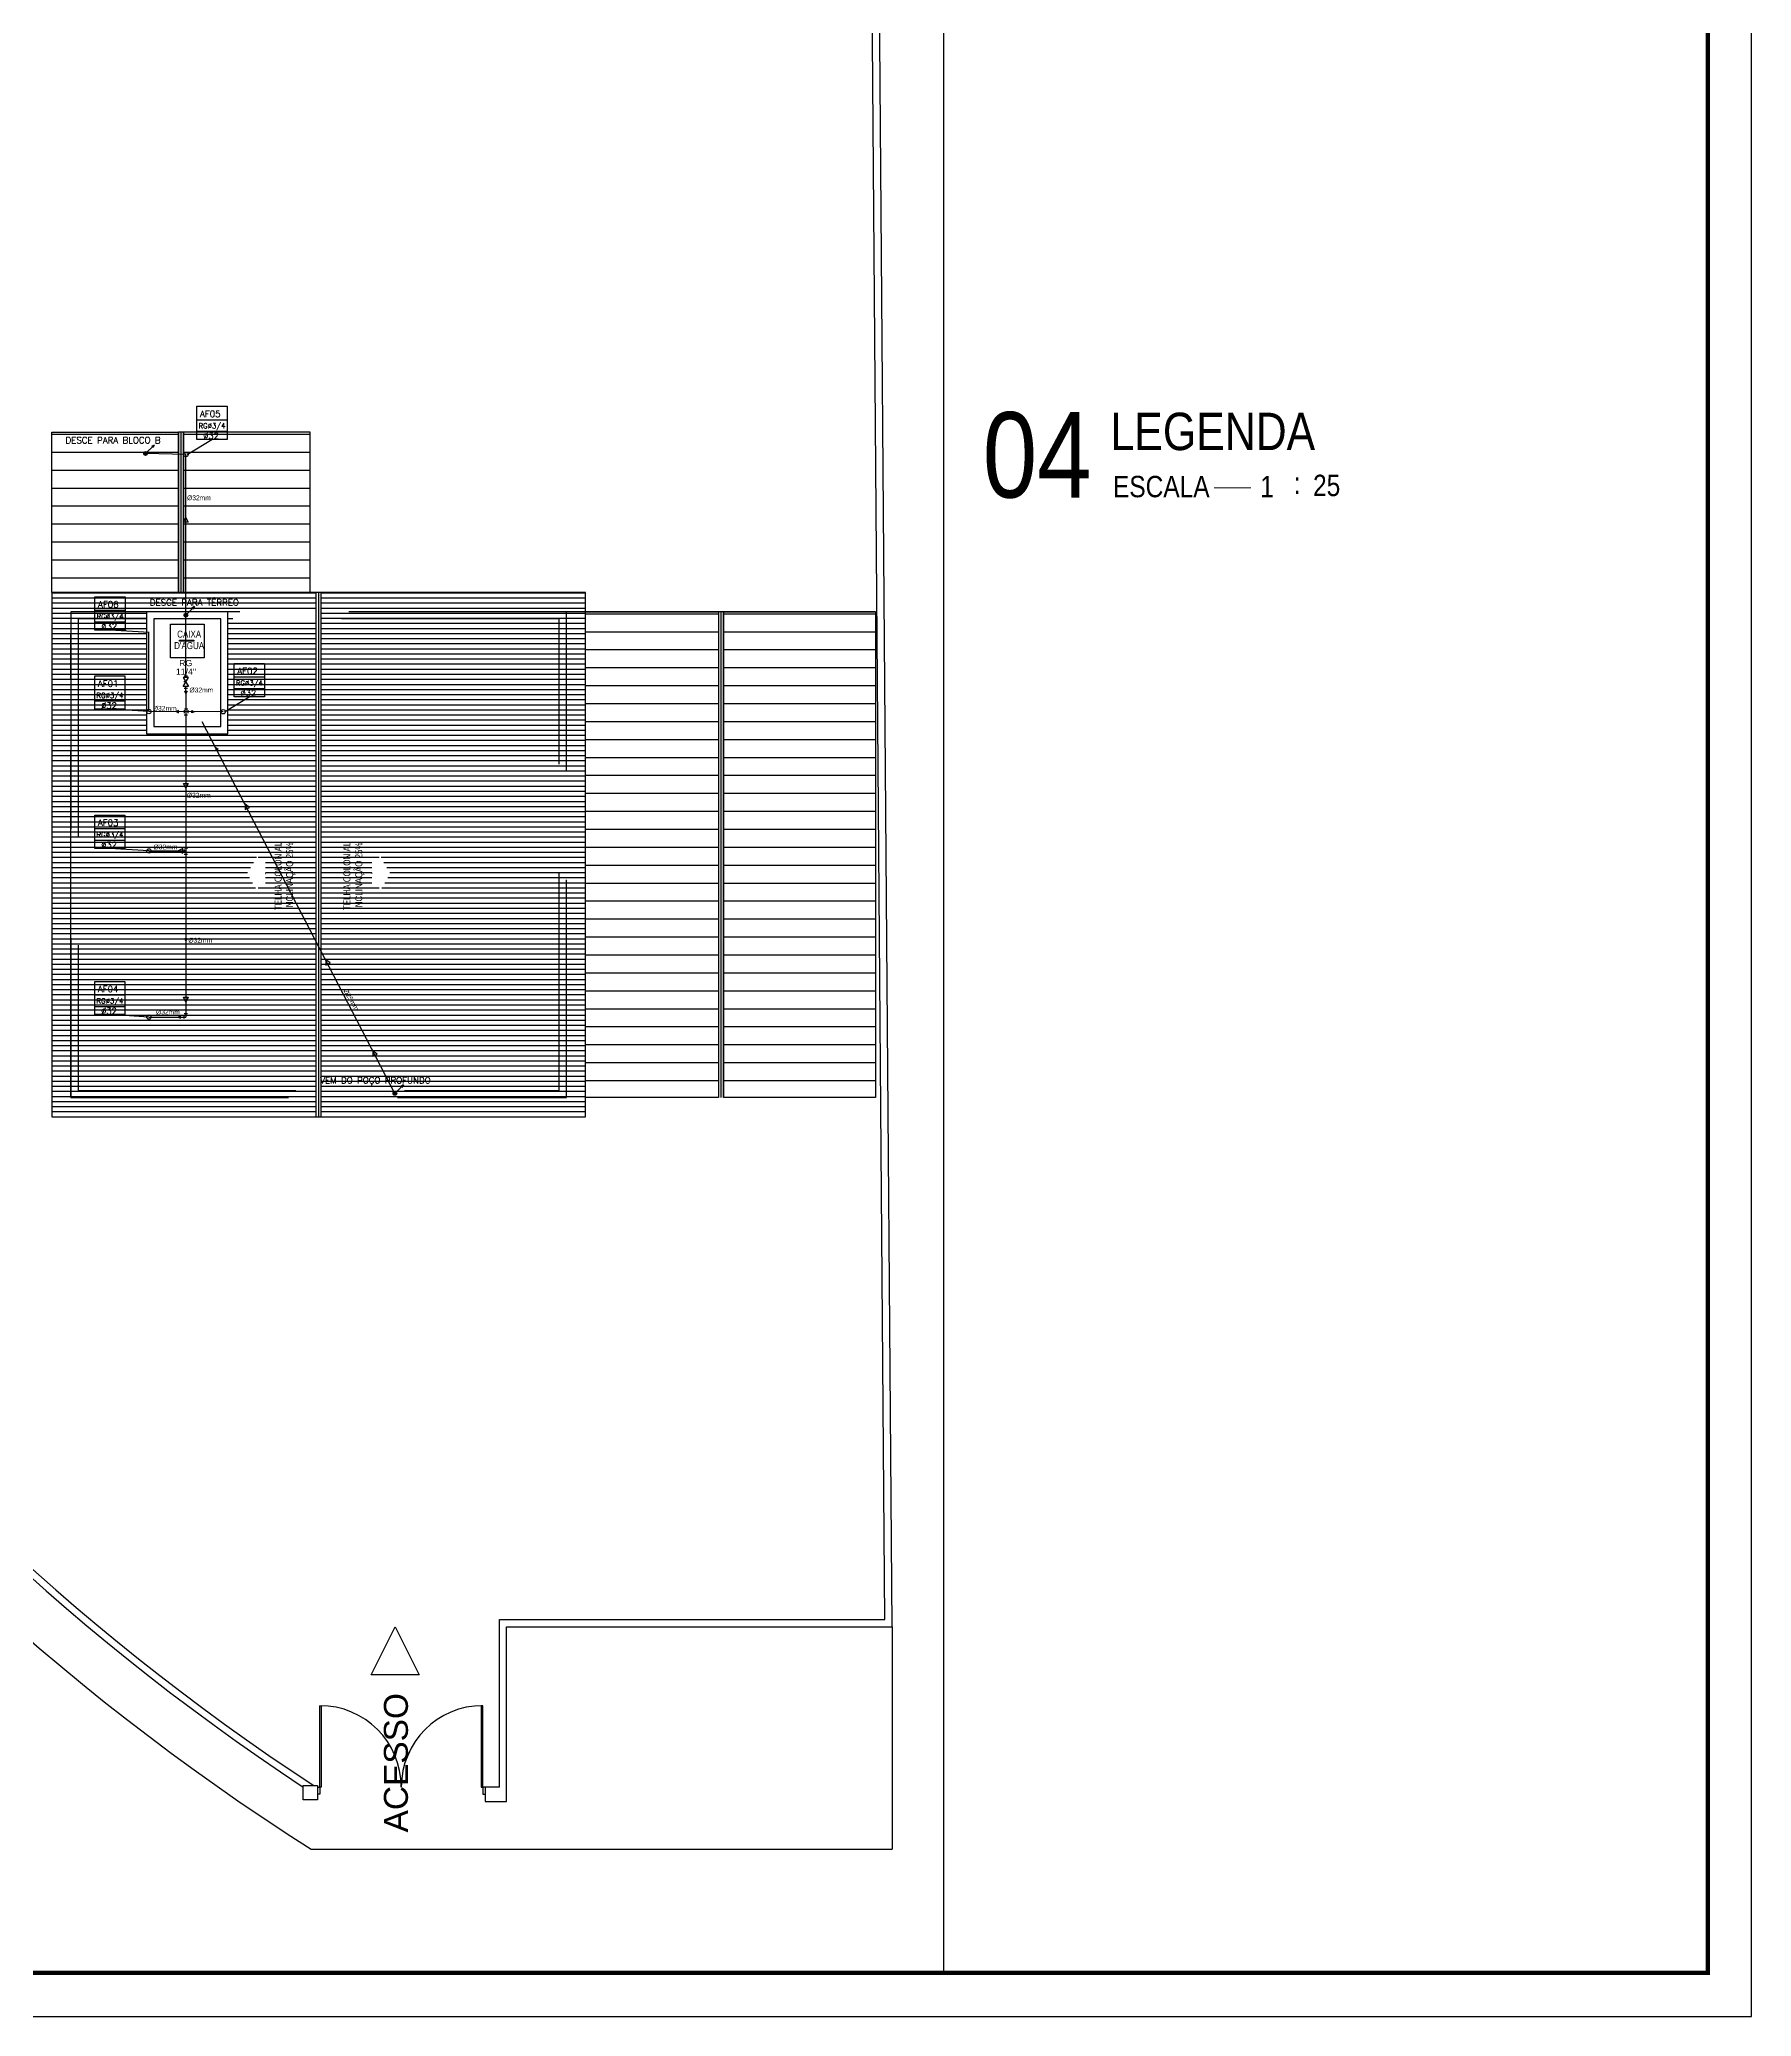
# Model space of a CAD drawing. Header units: millimetres. Extents: x 4156 to 4603, y 996 to 1078.
# Drawn here: x 4468.35 to 4507.67, y 996.22 to 1041.64 of the extents above; entities that cross this region are included whole.
import ezdxf
from ezdxf.enums import TextEntityAlignment as Align

# ---------------------------------------------------------------- set-up
doc = ezdxf.new("R2010")
doc.units = ezdxf.units.MM
doc.header["$LTSCALE"] = 20
doc.linetypes.add('HIDDEN', pattern=[0.375, 0.25, -0.125])
doc.linetypes.add('HIDDEN2', pattern=[0.1875, 0.125, -0.0625])
for name, color, linetype in [('-HIDRO', 8, 'Continuous'), ('A-PEN-W', 7, 'Continuous'), ('AF', 5, 'Continuous'), ('CONEXÃO_HIDRÁULICA', 2, 'Continuous'), ('COTAS', 7, 'Continuous'), ('E-txt-g', 3, 'Continuous'), ('E-TXT-Y', 2, 'Continuous'), ("LINHA - PROJETU'S", 1, 'Continuous'), ('P2', 1, 'Continuous'), ('Prumadas_L', 1, 'Continuous'), ('Prumadas_Q', 3, 'Continuous'), ('Prumadas_T', 2, 'Continuous'), ('TEXTO', 3, 'Continuous'), ('Tgdados', 3, 'Continuous')]:
    doc.layers.add(name, color=color, linetype=linetype)
doc.layers.add('E-Txt-W', color=7, linetype='Continuous', lineweight=20)
doc.styles.add('F2', font='ARIALN.TTF')
doc.styles.add('REG60', font='romans.shx', dxfattribs={"width": 0.8, "height": 0.15})
doc.styles.add('REG80', font='romans.shx', dxfattribs={"width": 0.8, "height": 0.2})
doc.styles.add('ROMANS', font='romans__.ttf', dxfattribs={"height": 0.1})
doc.styles.get("Standard").update_dxf_attribs({"font": 'arial.ttf'})
pattern_1 = [(180, (1889.31126, 700.5071), (-6e-17, -0.4125), [])]

# ---------------------------------------------------------------- blocks, each defined once
blk = doc.blocks.new('TXT-AMB75')
at = {"layer": 'E-txt-g', "style": 'REG80', "width": 0.8, "flags": 8}
blk.add_attdef('TXT', text='', height=0.2, dxfattribs=at).set_placement((0.005, 0.296), align=Align.CENTER)
at = {"layer": 'E-Txt-W', "style": 'REG60', "width": 0.8, "flags": 8}
blk.add_attdef('TXT', text='', height=0.15, dxfattribs=at).set_placement((0.005, 0.027), align=Align.CENTER)
blk = doc.blocks.new('Seta')
at = {"layer": 'AF'}
blk.add_hatch(color=256, dxfattribs=at).paths.add_polyline_path([(-0.1, 0), (-0.1, 0), (0, 0), (0, 0), (0.1, 0), (0, 0), (0, 0)])
for p, q in [((0, 0), (-0.1, 0)), ((-0.1, 0), (-0.1, 0)), ((0.1, 0), (0, 0)), ((0, 0), (0, 0)), ((0, 0), (-0.1, 0)), ((0.1, 0), (0, 0)), ((0, 0), (0, 0))]:
    blk.add_line(p, q, dxfattribs=at)
blk = doc.blocks.new('CIRCULOS')
at = {"layer": 'COTAS'}
for p, q in [((-4, 0), (4, 0)), ((0, 4), (0, -4))]:
    blk.add_line(p, q, dxfattribs=at)
for radius in [2, 1]:
    blk.add_circle((0, 0), radius, dxfattribs=at)
blk = doc.blocks.new('IND_DES')
at = {"layer": 'E-Txt-W', "color": 7}
blk.add_line((0.0269, -0.2428), (0.1984, -0.2428), dxfattribs=at)
at = {"layer": 'E-txt-g', "color": 7, "style": 'F2'}
for s, p in [('ESCALA', (-0.4463, -0.2864)), ('1', (0.2426, -0.2864)), (':', (0.3988, -0.2706))]:
    blk.add_text(s, height=0.1, dxfattribs=at).set_placement(p)
blk.add_attdef('ESCALA', (0.4897, -0.2812), '', height=0.1, dxfattribs=at)
at = {"layer": 'E-Txt-W', "color": 6, "style": 'F2'}
blk.add_attdef('00', text='', height=0.4, dxfattribs=at).set_placement((-0.7083, -0.2881), align=Align.CENTER)
at = {"layer": 'E-TXT-Y', "color": 7, "style": 'F2'}
for tag, p in [('PROJETO', (-0.4563, 0.1829)), ('DESENHO', (-0.4582, -0.0658))]:
    blk.add_attdef(tag, p, '', height=0.175, dxfattribs=at)

msp = doc.modelspace()

# ---------------------------------------------------------------- hatches: boundary and pattern name
at = {"layer": '-HIDRO', "linetype": 'Continuous'}
h = msp.add_hatch(dxfattribs=at)
h.set_pattern_fill('ANSI31', color=256, scale=3.3, angle=135, style=0)
h.set_pattern_definition(pattern_1)
h.paths.add_polyline_path([(4468.625, 1032.617), (4471.54, 1032.617), (4471.54, 1028.932), (4468.625, 1028.932)])
h.paths.add_polyline_path([(4471.65, 1028.932), (4474.565, 1028.932), (4474.565, 1032.617), (4471.65, 1032.617)])
h = msp.add_hatch(dxfattribs=at)
h.set_pattern_fill('ANSI31', color=256, scale=0.935, angle=135, style=0)
h.set_pattern_definition([(180, (1889.31126, 700.50712), (-2e-17, -0.116875), [])])
h.paths.add_polyline_path([(4474.703, 1028.327), (4472.675, 1028.327), (4472.675, 1025.687), (4470.805, 1025.687), (4470.805, 1028.327), (4469.23, 1028.327), (4469.23, 1017.492), (4474.703, 1017.492)], flags=16)
h.paths.add_polyline_path([(4473.113, 1022.48), (4473.366, 1022.917), (4473.366, 1022.732), (4473.534, 1022.732), (4473.534, 1022.228), (4473.366, 1022.228), (4473.366, 1022.043)], flags=0)
h.paths.add_polyline_path([(4470.805, 1028.492), (4469.065, 1028.492), (4469.065, 1017.327), (4474.703, 1017.327), (4474.703, 1017.492), (4469.23, 1017.492), (4469.23, 1028.327), (4470.805, 1028.327)], flags=17)
h.paths.add_polyline_path([(4474.703, 1028.932), (4468.625, 1028.932), (4468.625, 1016.887), (4474.703, 1016.887), (4474.703, 1017.327), (4469.065, 1017.327), (4469.065, 1028.492), (4470.805, 1028.492), (4472.675, 1028.492), (4474.703, 1028.492)])
h.paths.add_polyline_path([(4480.285, 1028.327), (4474.813, 1028.327), (4474.813, 1017.492), (4480.285, 1017.492)], flags=16)
h.paths.add_polyline_path([(4476.15, 1022.917), (4476.402, 1022.48), (4476.15, 1022.043), (4476.15, 1022.228), (4475.982, 1022.228), (4475.982, 1022.732), (4476.15, 1022.732)], flags=0)
h.paths.add_polyline_path([(4480.45, 1028.492), (4474.813, 1028.492), (4474.813, 1028.327), (4480.285, 1028.327), (4480.285, 1017.492), (4474.813, 1017.492), (4474.813, 1017.327), (4480.45, 1017.327)], flags=17)
h.paths.add_polyline_path([(4480.89, 1028.932), (4474.813, 1028.932), (4474.813, 1028.492), (4480.45, 1028.492), (4480.89, 1028.492)])
h.paths.add_polyline_path([(4480.89, 1028.492), (4480.45, 1028.492), (4480.45, 1017.327), (4474.813, 1017.327), (4474.813, 1016.887), (4480.89, 1016.887)])
h.paths.add_polyline_path([(4474.277, 1021.589), (4474.277, 1023.252), (4473.913, 1023.252), (4473.913, 1021.589)], flags=8)
h.paths.add_polyline_path([(4473.951, 1021.593), (4473.951, 1023.248), (4473.702, 1023.248), (4473.702, 1021.593)], flags=8)
h.paths.add_polyline_path([(4475.593, 1021.589), (4475.593, 1023.252), (4475.229, 1023.252), (4475.229, 1021.589)], flags=8)
h.paths.add_polyline_path([(4475.805, 1021.593), (4475.805, 1023.248), (4475.556, 1023.248), (4475.556, 1021.593)], flags=8)
h = msp.add_hatch(dxfattribs=at)
h.set_pattern_fill('ANSI31', color=256, scale=3.3, angle=135, style=0)
h.set_pattern_definition(pattern_1)
h.paths.add_polyline_path([(4483.943, 1017.327), (4480.89, 1017.327), (4480.89, 1028.492), (4483.943, 1028.492)])
h.paths.add_polyline_path([(4484.053, 1028.492), (4487.545, 1028.492), (4487.545, 1017.327), (4484.053, 1017.327)])

# ---------------------------------------------------------------- linework, layer by layer
at = {"layer": '-HIDRO'}
for p, q in [((4487.932, 1005.172), (4487.408, 1071.999)), ((4487.765, 1005.337), (4487.244, 1071.837)), ((4471.65, 1032.617), (4471.54, 1032.617)), ((4474.703, 1016.887), (4474.703, 1028.932)), ((4474.813, 1016.887), (4474.813, 1028.932)), ((4483.943, 1028.492), (4483.943, 1017.327)), ((4484.053, 1028.492), (4484.053, 1017.327)), ((4469.065, 1026.952), (4469.065, 1027.997)), ((4478.91, 1001.487), (4478.91, 1005.337)), ((4478.91, 1005.337), (4487.765, 1005.337)), ((4479.075, 1001.487), (4479.075, 1005.172)), ((4479.075, 1005.172), (4487.932, 1005.172)), ((4487.932, 1005.172), (4487.932, 1000.057)), ((4474.73, 1001.487), (4474.73, 1001.322)), ((4474.73, 1001.487), (4474.73, 1001.322)), ((4478.91, 1001.487), (4478.58, 1001.487)), ((4478.58, 1001.487), (4478.58, 1001.157)), ((4478.58, 1001.487), (4478.58, 1001.322)), ((4478.58, 1001.487), (4478.58, 1001.322)), ((4478.58, 1001.157), (4478.91, 1001.157)), ((4478.91, 1001.157), (4479.075, 1001.157)), ((4479.075, 1001.157), (4479.075, 1001.487)), ((4474.585, 1000.057), (4487.932, 1000.057))]:
    msp.add_line(p, q, dxfattribs=at)
at = {"layer": '-HIDRO', "linetype": 'Continuous'}
for p, q in [((4471.54, 1028.926), (4471.54, 1032.617)), ((4471.595, 1032.617), (4471.595, 1028.926)), ((4471.65, 1028.926), (4471.65, 1032.617)), ((4474.758, 1016.887), (4474.758, 1028.932)), ((4487.545, 1028.492), (4480.45, 1028.492)), ((4483.998, 1028.492), (4483.998, 1017.327)), ((4469.065, 1022.607), (4469.065, 1023.047)), ((4469.065, 1019.912), (4469.065, 1020.352)), ((4469.065, 1017.327), (4469.065, 1017.767))]:
    msp.add_line(p, q, dxfattribs=at)
at = {"layer": '-HIDRO', "linetype": 'HIDDEN2'}
for p, q in [((4469.065, 1023.047), (4469.065, 1025.302)), ((4469.065, 1020.352), (4469.065, 1022.607)), ((4469.065, 1017.767), (4469.065, 1019.912))]:
    msp.add_line(p, q, dxfattribs=at)
at = {"layer": '-HIDRO'}
for points in [[(4453.049, 1072.487, 0.099318), (4450.799, 1032.565, 0.188246), (4474.585, 1000.057)], [(4454.186, 1072.487, 0.099873), (4451.879, 1032.784, 0.183533), (4474.4, 1001.488)], [(4454.311, 1072.322, 0.099477), (4452.041, 1032.817, 0.184298), (4474.645, 1001.52)]]:
    msp.add_lwpolyline(points, format="xyb", dxfattribs=at)
for points in [[(4468.625, 1032.617), (4471.54, 1032.617), (4471.54, 1028.932), (4468.625, 1028.932)], [(4471.65, 1028.932), (4474.565, 1028.932), (4474.565, 1032.617), (4471.65, 1032.617)], [(4468.625, 1016.887), (4480.89, 1016.887), (4480.89, 1028.932), (4468.625, 1028.932)], [(4483.943, 1017.327), (4480.89, 1017.327), (4480.89, 1028.492), (4483.943, 1028.492)], [(4484.053, 1028.492), (4487.545, 1028.492), (4487.545, 1017.327), (4484.053, 1017.327)], [(4474.785, 1001.487), (4474.785, 1003.357), (4474.818, 1003.357), (4474.818, 1001.487)], [(4478.525, 1001.487), (4478.525, 1003.357), (4478.492, 1003.357), (4478.492, 1001.487)], [(4474.4, 1001.52), (4474.73, 1001.52), (4474.73, 1001.19), (4474.4, 1001.19)]]:
    msp.add_lwpolyline(points, close=True, dxfattribs=at)
at = {"layer": '-HIDRO', "linetype": 'HIDDEN'}
for points in [[(4470.805, 1028.492), (4469.065, 1028.492), (4469.065, 1017.327), (4480.45, 1017.327), (4480.45, 1028.492), (4472.675, 1028.492)], [(4470.805, 1028.327), (4469.23, 1028.327), (4469.23, 1017.492), (4480.285, 1017.492), (4480.285, 1028.327), (4472.675, 1028.327)]]:
    msp.add_lwpolyline(points, dxfattribs=at)
at = {"layer": '-HIDRO', "linetype": 'Continuous'}
for points in [[(4470.805, 1025.687), (4472.675, 1025.687), (4472.675, 1028.492), (4470.805, 1028.492)], [(4470.97, 1025.852), (4472.51, 1025.852), (4472.51, 1028.327), (4470.97, 1028.327)], [(4471.355, 1028.202), (4472.125, 1028.202), (4472.125, 1027.432), (4471.355, 1027.432)], [(4471.559, 1027.841), (4471.894, 1027.841), (4471.894, 1027.816), (4471.559, 1027.816)]]:
    msp.add_lwpolyline(points, close=True, dxfattribs=at)
at = {"layer": '-HIDRO'}
for points in [[(4475.964, 1004.065), (4476.514, 1005.165), (4477.064, 1004.065), (4475.964, 1004.065)], [(4474.73, 1001.487), (4474.785, 1001.487), (4474.785, 1001.322), (4474.73, 1001.322)], [(4478.58, 1001.487), (4478.525, 1001.487), (4478.525, 1001.322), (4478.58, 1001.322)]]:
    msp.add_lwpolyline(points, dxfattribs=at)
for centre, start, end in [((4474.785, 1001.487), 0, 90), ((4478.525, 1001.487), 90, 180)]:
    msp.add_arc(centre, 1.87, start, end, dxfattribs=at)
for p, q in [((4470.782, 1032.126), (4470.976, 1032.321)), ((4470.976, 1032.321), (4470.92, 1032.287)), ((4470.976, 1032.321), (4470.943, 1032.264)), ((4471.708, 1028.412), (4471.902, 1028.607)), ((4471.902, 1028.607), (4471.845, 1028.573)), ((4471.902, 1028.607), (4471.868, 1028.55)), ((4471.771, 1026.98), (4471.644, 1026.98)), ((4471.644, 1026.774), (4471.771, 1026.98)), ((4471.644, 1026.98), (4471.771, 1026.774)), ((4471.671, 1027.016), (4471.744, 1027.016)), ((4471.771, 1026.774), (4471.644, 1026.774)), ((4471.708, 1026.877), (4471.657, 1026.877)), ((4471.671, 1026.738), (4471.744, 1026.738)), ((4476.509, 1017.425), (4476.703, 1017.62)), ((4476.703, 1017.62), (4476.646, 1017.586)), ((4476.703, 1017.62), (4476.67, 1017.563))]:
    msp.add_line(p, q)
for centre in [(4470.782, 1032.126), (4471.708, 1028.412), (4476.509, 1017.425)]:
    msp.add_ellipse(centre, major_axis=(0.0301, 0.0301), ratio=1, start_param=0.785398, end_param=7.068583)
at = {"layer": 'AF'}
for p, q in [((4471.708, 1032.103), (4470.782, 1032.126)), ((4471.708, 1028.412), (4471.708, 1032.103)), ((4471.708, 1027.016), (4471.708, 1028.412)), ((4470.86, 1026.196), (4470.86, 1028.012)), ((4471.708, 1026.666), (4471.708, 1026.774)), ((4471.708, 1026.611), (4471.708, 1019.177)), ((4472.565, 1026.193), (4470.86, 1026.196)), ((4476.509, 1017.425), (4472.085, 1025.964)), ((4470.86, 1022.996), (4471.708, 1022.996)), ((4470.86, 1019.177), (4471.708, 1019.177))]:
    msp.add_line(p, q, dxfattribs=at)
for points in [[(4471.709, 1030.658, 0), (4471.764, 1030.548, 0), (4471.654, 1030.548, 0), (4471.709, 1030.658, 0)], [(4471.708, 1026.611, 0), (4471.68, 1026.666, 0), (4471.735, 1026.666, 0), (4471.708, 1026.611, 0)], [(4471.482, 1026.197, 0), (4471.537, 1026.17, 0), (4471.537, 1026.225, 0), (4471.482, 1026.197, 0)], [(4471.899, 1026.194, 0), (4471.844, 1026.167, 0), (4471.844, 1026.222, 0), (4471.899, 1026.194, 0)], [(4472.397, 1025.36, 0), (4472.398, 1025.299, 0), (4472.446, 1025.324, 0), (4472.397, 1025.36, 0)], [(4471.708, 1024.435, 0), (4471.653, 1024.545, 0), (4471.763, 1024.545, 0), (4471.708, 1024.435, 0)], [(4473.069, 1024.066, 0), (4473.071, 1023.943, 0), (4473.168, 1023.993, 0), (4473.069, 1024.066, 0)], [(4471.527, 1022.996, 0), (4471.637, 1022.941, 0), (4471.637, 1023.051, 0), (4471.527, 1022.996, 0)], [(4471.708, 1020.928, 0), (4471.68, 1020.983, 0), (4471.735, 1020.983, 0), (4471.708, 1020.928, 0)], [(4474.919, 1020.493, 0), (4474.921, 1020.37, 0), (4475.019, 1020.421, 0), (4474.919, 1020.493, 0)], [(4471.708, 1019.524, 0), (4471.653, 1019.634, 0), (4471.763, 1019.634, 0), (4471.708, 1019.524, 0)], [(4471.527, 1019.177, 0), (4471.582, 1019.15, 0), (4471.582, 1019.205, 0), (4471.527, 1019.177, 0)], [(4476.004, 1018.4, 0), (4476.005, 1018.277, 0), (4476.103, 1018.328, 0), (4476.004, 1018.4, 0)]]:
    msp.add_polyline3d(points, dxfattribs=at)
for centre in [(4470.86, 1026.196), (4472.565, 1026.193), (4470.86, 1022.996), (4470.86, 1019.177)]:
    msp.add_circle(centre, 0.0495, dxfattribs=at)
at = {"layer": 'CONEXÃO_HIDRÁULICA'}
for p, q in [((4471.666, 1026.227), (4471.666, 1026.161)), ((4471.67, 1026.118), (4471.747, 1026.118)), ((4471.674, 1026.261), (4471.749, 1026.261)), ((4471.752, 1026.227), (4471.752, 1026.161)), ((4471.666, 1023.029), (4471.666, 1022.963)), ((4471.67, 1022.92), (4471.747, 1022.92)), ((4471.674, 1023.063), (4471.749, 1023.063)), ((4471.67, 1019.261), (4471.745, 1019.261)), ((4471.662, 1019.21), (4471.662, 1019.144))]:
    msp.add_line(p, q, dxfattribs=at)
at = {"layer": "LINHA - PROJETU'S", "color": 1}
msp.add_line((4489.121, 997.216), (4489.121, 1076.816), dxfattribs=at)
at = {"layer": 'P2'}
msp.add_lwpolyline([(4507.668, 996.216), (4507.668, 1077.816), (4448.268, 1077.816), (4448.268, 996.216)], close=True, dxfattribs=at)
at = {"layer": 'P2', "const_width": 0.1}
msp.add_lwpolyline([(4506.668, 997.216), (4506.668, 1076.816), (4449.268, 1076.816), (4449.268, 997.216)], close=True, dxfattribs=at)
at = {"layer": 'Prumadas_L'}
for p, q in [((4471.959, 1032.903, 3.614), (4472.653, 1032.903, 3.614)), ((4471.735, 1032.103), (4472.306, 1032.449, 3.614)), ((4471.959, 1032.637, 3.614), (4472.653, 1032.637, 3.614)), ((4469.619, 1028.523, 3.595), (4470.313, 1028.523, 3.595)), ((4469.619, 1028.257, 3.595), (4470.313, 1028.257, 3.595)), ((4470.865, 1028.011, -0.019), (4469.966, 1028.068, 3.595)), ((4472.817, 1026.993, 3.614), (4473.511, 1026.993, 3.614)), ((4469.615, 1026.707, 3.614), (4470.309, 1026.707, 3.614)), ((4472.593, 1026.193), (4473.164, 1026.538, 3.614)), ((4472.817, 1026.727, 3.614), (4473.511, 1026.727, 3.614)), ((4469.615, 1026.441, 3.614), (4470.309, 1026.441, 3.614)), ((4470.86, 1026.196), (4469.962, 1026.252, 3.614)), ((4469.615, 1023.508, 3.594), (4470.309, 1023.508, 3.594)), ((4469.615, 1023.241, 3.594), (4470.309, 1023.241, 3.594)), ((4470.86, 1022.996, -0.02), (4469.962, 1023.053, 3.594)), ((4469.615, 1019.689, 3.594), (4470.309, 1019.689, 3.594)), ((4469.615, 1019.422, 3.594), (4470.309, 1019.422, 3.594)), ((4470.86, 1019.177, -0.02), (4469.962, 1019.234, 3.594))]:
    msp.add_line(p, q, dxfattribs=at)
at = {"layer": 'Prumadas_Q'}
for p, q in [((4471.959, 1033.21, 3.614), (4472.653, 1033.21, 3.614)), ((4471.959, 1032.449, 3.614), (4471.959, 1033.21, 3.614)), ((4472.653, 1033.21, 3.614), (4472.653, 1032.449, 3.614)), ((4472.653, 1032.449, 3.614), (4471.959, 1032.449, 3.614)), ((4469.619, 1028.83, 3.595), (4470.313, 1028.83, 3.595)), ((4469.619, 1028.068, 3.595), (4469.619, 1028.83, 3.595)), ((4470.313, 1028.83, 3.595), (4470.313, 1028.068, 3.595)), ((4470.313, 1028.068, 3.595), (4469.619, 1028.068, 3.595)), ((4469.615, 1027.014, 3.614), (4470.309, 1027.014, 3.614)), ((4469.615, 1026.252, 3.614), (4469.615, 1027.014, 3.614)), ((4470.309, 1027.014, 3.614), (4470.309, 1026.252, 3.614)), ((4472.817, 1027.3, 3.614), (4473.511, 1027.3, 3.614)), ((4472.817, 1026.538, 3.614), (4472.817, 1027.3, 3.614)), ((4473.511, 1027.3, 3.614), (4473.511, 1026.538, 3.614)), ((4473.511, 1026.538, 3.614), (4472.817, 1026.538, 3.614)), ((4470.309, 1026.252, 3.614), (4469.615, 1026.252, 3.614)), ((4469.615, 1023.815, 3.594), (4470.309, 1023.815, 3.594)), ((4469.615, 1023.053, 3.594), (4469.615, 1023.815, 3.594)), ((4470.309, 1023.815, 3.594), (4470.309, 1023.053, 3.594)), ((4470.309, 1023.053, 3.594), (4469.615, 1023.053, 3.594)), ((4469.615, 1019.996, 3.594), (4470.309, 1019.996, 3.594)), ((4469.615, 1019.234, 3.594), (4469.615, 1019.996, 3.594)), ((4470.309, 1019.996, 3.594), (4470.309, 1019.234, 3.594)), ((4470.309, 1019.234, 3.594), (4469.615, 1019.234, 3.594))]:
    msp.add_line(p, q, dxfattribs=at)
at = {"layer": 'Tgdados'}
msp.add_circle((4471.708, 1032.103), 0.0495, dxfattribs=at)

# ---------------------------------------------------------------- block references
at = {"layer": '-HIDRO'}
ref = msp.add_blockref('IND_DES', (4495.194, 1032.527), dxfattribs=dict(at, xscale=4.908720395723781, yscale=4.908720395723781, zscale=4.908720395723781))
ref.add_attrib('00', '04', dxfattribs={"layer": 'E-Txt-W', "height": 1.9635, "style": 'F2'}).set_placement((4491.262, 1031.113), align=Align.CENTER)
ref.add_attrib('DESENHO', 'LEGENDA', (4492.945, 1032.204), dxfattribs={"layer": 'E-TXT-Y', "color": 2, "height": 0.859, "style": 'F2'})
ref.add_attrib('ESCALA', '25', (4497.598, 1031.147), dxfattribs={"layer": 'E-txt-g', "color": 7, "height": 0.4909, "style": 'F2'})
ref = msp.add_blockref('TXT-AMB75', (4471.779, 1027.61, 2.013), dxfattribs=dict(at, xscale=0.8019000000000002, yscale=0.8019000000000002, zscale=0.8019000000000002))
ref.add_attrib('TXT', 'CAIXA', dxfattribs={"layer": 'E-txt-g', "color": 2, "height": 0.1604, "style": 'F2'}).set_placement((4471.783, 1027.896, 2.013), align=Align.CENTER)
ref.add_attrib('TXT', "D'ÁGUA", dxfattribs={"layer": 'E-Txt-W', "color": 2, "height": 0.1604, "style": 'F2'}).set_placement((4471.783, 1027.632, 2.013), align=Align.CENTER)
ref = msp.add_blockref('TXT-AMB75', (4474.192, 1022.416), dxfattribs=dict(at, xscale=0.8019000000000002, yscale=0.8019000000000002, zscale=0.8019000000000002, rotation=90))
ref.add_attrib('TXT', 'TELHA COLONIAL', dxfattribs={"layer": 'E-txt-g', "color": 2, "height": 0.16038, "rotation": 90, "style": 'F2'}).set_placement((4473.906, 1022.42), align=Align.CENTER)
ref.add_attrib('TXT', 'INCLINAÇÃO 25%', dxfattribs={"layer": 'E-Txt-W', "color": 2, "height": 0.16038, "rotation": 90, "style": 'F2'}).set_placement((4474.171, 1022.42), align=Align.CENTER)
ref = msp.add_blockref('TXT-AMB75', (4475.314, 1022.416), dxfattribs=dict(at, xscale=-0.8019000000000002, yscale=0.8019000000000002, zscale=0.8019000000000002, rotation=270))
ref.add_attrib('TXT', 'INCLINAÇÃO 25%', dxfattribs={"layer": 'E-txt-g', "color": 2, "height": 0.16038, "rotation": 90, "style": 'F2'}).set_placement((4475.76, 1022.42), align=Align.CENTER)
ref.add_attrib('TXT', 'TELHA COLONIAL', dxfattribs={"layer": 'E-Txt-W', "color": 2, "height": 0.16038, "rotation": 90, "style": 'F2'}).set_placement((4475.486, 1022.42), align=Align.CENTER)
at = {"layer": '-HIDRO', "yscale": 0.01681679999998471, "zscale": 0.01681679999998471, "rotation": 180}
for p, xscale in [((4473.534, 1022.48), 0.01681679999998471), ((4475.982, 1022.48), -0.01681679999998471)]:
    msp.add_blockref('Seta', p, dxfattribs=dict(at, xscale=xscale))
at = {"layer": 'A-PEN-W', "xscale": -0.011, "yscale": 0.011, "zscale": 0.011, "rotation": 270}
for p in [(4470.782, 1032.126), (4471.708, 1028.412), (4476.509, 1017.425)]:
    msp.add_blockref('CIRCULOS', p, dxfattribs=at)

# ---------------------------------------------------------------- texts
at = {"layer": '-HIDRO', "insert": (4476.257, 1000.445), "char_height": 0.55, "attachment_point": 1, "rotation": 90}
msp.add_mtext_dynamic_manual_height_columns('ACESSO', width=17.54417, gutter_width=12.5, heights=[0], dxfattribs=at)
at = {"layer": 'Prumadas_T', "style": 'ROMANS'}
for s, height, p in [('AF05', 0.1455, (4472.267, 1032.964, 3.614)), ('DESCE PARA BLOCO B', 0.14553, (4470.035, 1032.359, 3.614)), ('RG%%C3/4', 0.1164, (4472.307, 1032.704, 3.614)), ('%%C32', 0.1409, (4472.285, 1032.461, 3.614)), ('DESCE PARA TÉRREO', 0.14553, (4471.902, 1028.632, 3.614)), ('RG%%C3/4', 0.1164, (4469.967, 1028.324, 3.595)), ('AF06', 0.1455, (4469.927, 1028.584, 3.595)), ('%%C32', 0.1409, (4469.946, 1028.081, 3.595)), ('AF02', 0.1455, (4473.124, 1027.054, 3.614)), ('RG%%C3/4', 0.1164, (4469.963, 1026.508, 3.614)), ('AF01', 0.1455, (4469.922, 1026.768, 3.614)), ('RG%%C3/4', 0.1164, (4473.165, 1026.794, 3.614)), ('%%C32', 0.1409, (4473.143, 1026.551, 3.614)), ('%%C32', 0.1409, (4469.941, 1026.265, 3.614)), ('RG%%C3/4', 0.1164, (4469.963, 1023.308, 3.594)), ('AF03', 0.1455, (4469.922, 1023.568, 3.594)), ('%%C32', 0.1409, (4469.941, 1023.065, 3.594)), ('AF04', 0.1455, (4469.922, 1019.75, 3.594)), ('RG%%C3/4', 0.1164, (4469.963, 1019.49, 3.594)), ('%%C32', 0.1409, (4469.941, 1019.246, 3.594)), ('VEM DO POÇO PROFUNDO', 0.14553, (4476.061, 1017.652))]:
    msp.add_text(s, height=height, rotation=0, dxfattribs=at).set_placement(p, align=Align.CENTER)
at = {"layer": 'TEXTO'}
for p in [(4472.008, 1031.108), (4472.063, 1026.692), (4471.222, 1026.272), (4472.004, 1024.275), (4471.239, 1023.086), (4472.037, 1020.943), (4471.296, 1019.294)]:
    msp.add_text('Ø32mm', height=0.11, dxfattribs=at).set_placement(p, align=Align.MIDDLE_CENTER)
for s, p in [('11/4"', (4471.48, 1027.042)), ('RG', (4471.554, 1027.24))]:
    msp.add_text(s, height=0.143, dxfattribs=at).set_placement(p)
msp.add_text('Ø25mm', height=0.11, rotation=300.1161, dxfattribs=at).set_placement((4475.505, 1019.577), align=Align.MIDDLE_CENTER)

doc.saveas('drawing.dxf')
